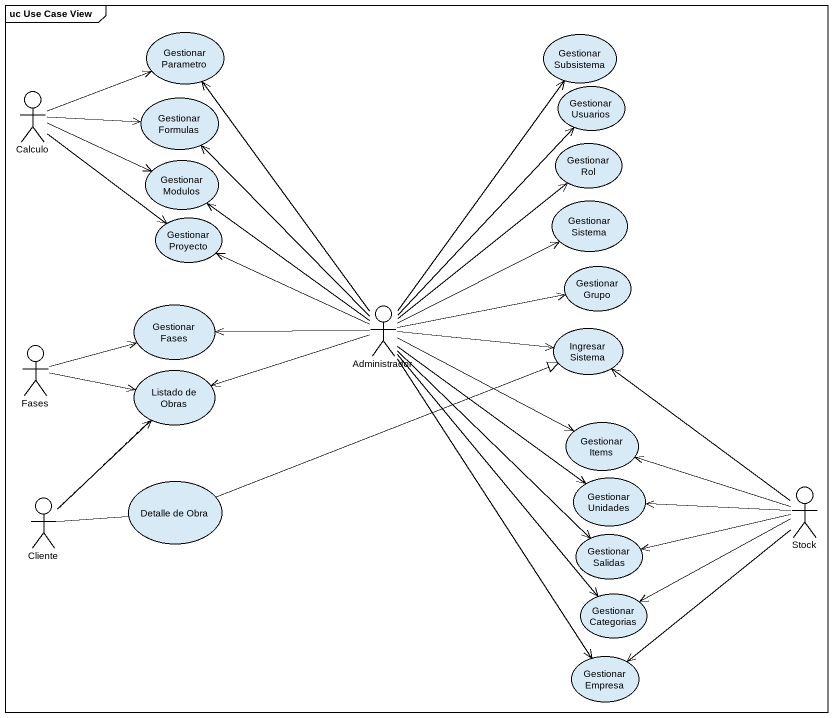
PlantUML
@startuml
mainframe uc Use Case View
usecase "Gestionar Parametro" as Gestionar_Parametro
usecase "Gestionar Subsistema" as Gestionar_Subsistema
actor Calculo
usecase "Gestionar Formulas" as Gestionar_Formulas
usecase "Gestionar Usuarios" as Gestionar_Usuarios
usecase "Gestionar Rol" as Gestionar_Rol
usecase "Gestionar Modulos" as Gestionar_Modulos
usecase "Gestionar Proyecto" as Gestionar_Proyecto
usecase "Gestionar Sistema" as Gestionar_Sistema
usecase "Gestionar Grupo" as Gestionar_Grupo
usecase "Gestionar Fases" as Gestionar_Fases
actor Administrador
actor Fases
usecase "Ingresar Sistema" as Ingresar_Sistema
usecase "Listado de Obras" as Listado_de_Obras
usecase "Gestionar Items" as Gestionar_Items
usecase "Detalle de Obra" as Detalle_de_Obra
usecase "Gestionar Unidades" as Gestionar_Unidades
actor Cliente
actor Stock
usecase "Gestionar Salidas" as Gestionar_Salidas
usecase "Gestionar Categorias" as Gestionar_Categorias
usecase "Gestionar Empresa" as Gestionar_Empresa
Gestionar_Parametro <-- Administrador
Gestionar_Subsistema <-- Administrador
Calculo -right-> Gestionar_Parametro
Calculo -right-> Gestionar_Formulas
Calculo -right-> Gestionar_Modulos
Calculo --> Gestionar_Proyecto
Gestionar_Formulas <-- Administrador
Gestionar_Usuarios <-- Administrador
Gestionar_Rol <-- Administrador
Gestionar_Modulos <-- Administrador
Gestionar_Proyecto <-right- Administrador
Gestionar_Sistema <-left- Administrador
Gestionar_Grupo <-left- Administrador
Administrador -left-> Gestionar_Fases
Administrador -left-> Listado_de_Obras
Fases -right-> Gestionar_Fases
Fases -right-> Listado_de_Obras
Ingresar_Sistema <-left- Administrador
Gestionar_Items <-left- Administrador
Detalle_de_Obra -right-|> Ingresar_Sistema
Gestionar_Unidades <-up- Administrador
Cliente -up- Listado_de_Obras
Cliente .up.> Listado_de_Obras
Cliente -right- Detalle_de_Obra
Stock -up-> Ingresar_Sistema
Stock -left-> Gestionar_Items
Stock -left-> Gestionar_Unidades
Stock -left-> Gestionar_Salidas
Stock -left-> Gestionar_Categorias
Stock --> Gestionar_Empresa
Gestionar_Salidas <-up- Administrador
Gestionar_Categorias <-up- Administrador
Gestionar_Empresa <-up- Administrador
@enduml
